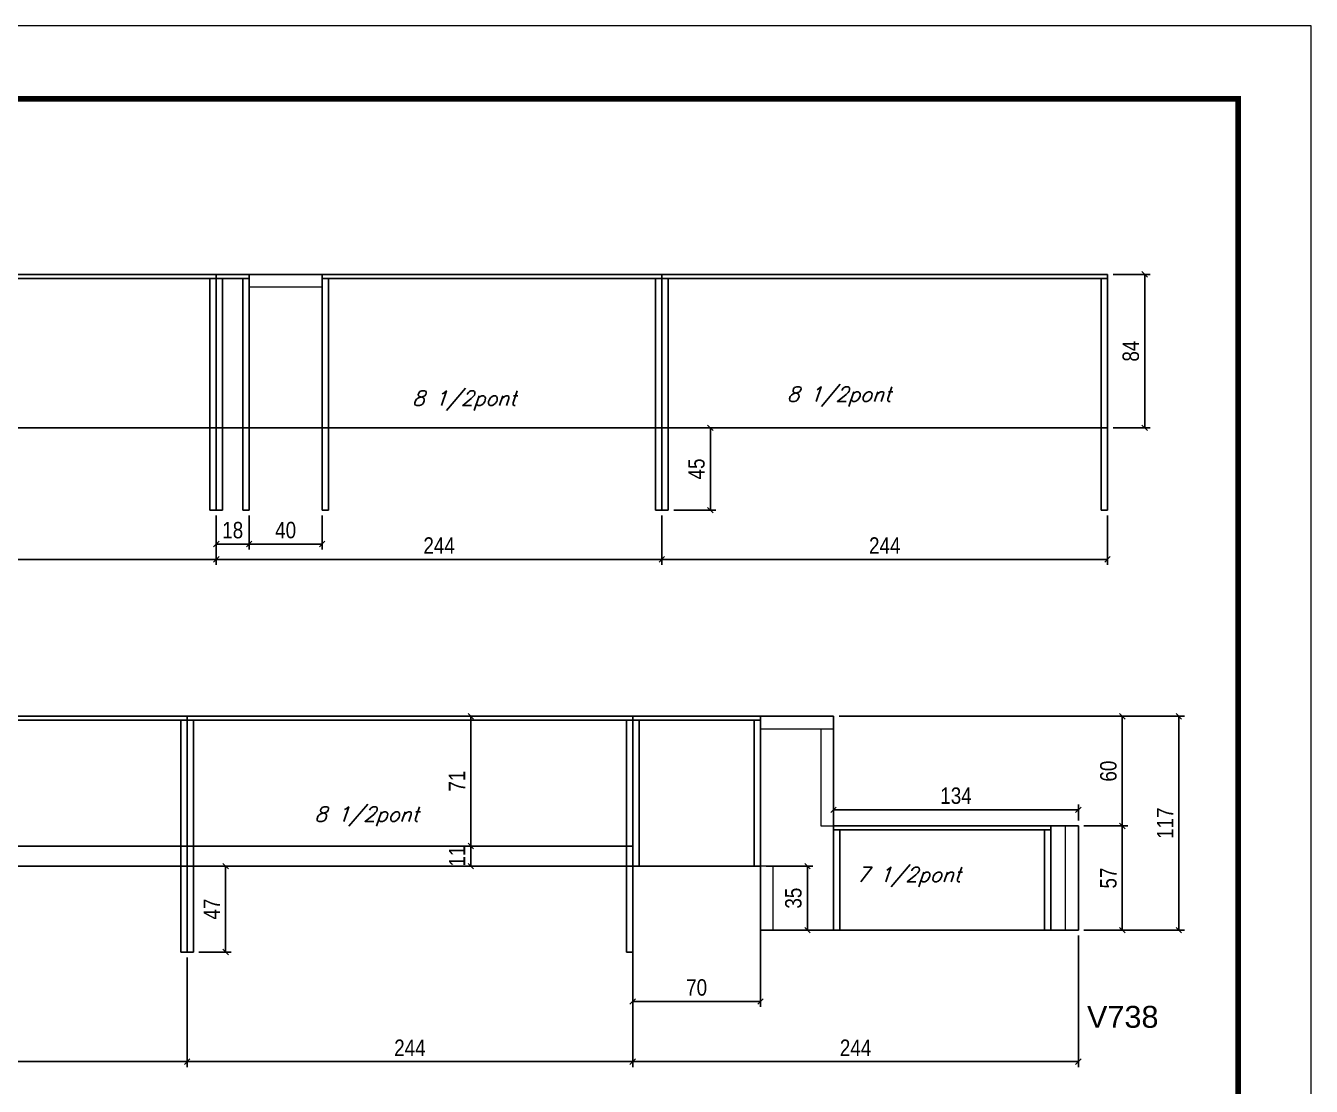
# Model space of a CAD drawing. Extents: x -20960 to -5926, y -2106 to 21915.
# Drawn here: x -9827 to -9123, y 19038 to 19618 of the extents above; entities that cross this region are included whole.
import ezdxf

# ---------------------------------------------------------------- set-up
doc = ezdxf.new("R2010")
doc.units = 0
doc.linetypes.add('DASHED', pattern=[0.75, 0.5, -0.25])
for name, color, linetype in [('5', 5, 'Continuous'), ('COTA', 241, 'Continuous'), ('Painéis', 200, 'Continuous'), ('SARR_2.2x7', 40, 'Continuous'), ('SARR_3.5x7', 81, 'Continuous'), ('texto', 7, 'Continuous')]:
    doc.layers.add(name, color=color, linetype=linetype)
for name, color, linetype, lineweight in [('Folhas', 255, 'Continuous', 9), ('Sarr 2.2x7', 40, 'Continuous', 9), ('SARRAFO DE PRESSAO', 251, 'DASHED', 9)]:
    doc.layers.add(name, color=color, linetype=linetype, lineweight=lineweight)
doc.styles.add('COTA TECNICA-50', font='techl___.ttf', dxfattribs={"height": 9})
doc.styles.add('Romans', font='romans.shx')
doc.styles.get("Standard").update_dxf_attribs({"font": 'arial.ttf'})
doc.dimstyles.new('COTA PAINEL-50', dxfattribs={"dimtxt": 9, "dimasz": 3, "dimexe": 3, "dimexo": 3, "dimgap": 3, "dimtad": 1, "dimdec": 1, "dimzin": 12, "dimdsep": 46, "dimtxsty": 'COTA TECNICA-50', "dimblk1": 'OBLIQUE', "dimblk2": 'OBLIQUE', "dimsah": 1, "dimcen": 0.9, "dimclrd": 4, "dimclre": 4, "dimclrt": 240, "dimadec": 1, "dimazin": 3, "dimtfac": 1, "dimtdec": 1, "dimtmove": 0, "dimatfit": 3, "dimfxl": 1, "dimtolj": 1, "dimtzin": 12, "dimarcsym": 0})

# ---------------------------------------------------------------- blocks, each defined once
blk = doc.blocks.new('9999999999')
at = {"layer": 'Folhas'}
blk.add_lwpolyline([(98138.98, 34190.21), (99623.98, 34190.21), (99623.98, 35240.21), (98138.98, 35240.21)], close=True, dxfattribs=at)
at = {"layer": 'Folhas', "color": 30, "const_width": 3}
blk.add_lwpolyline([(98213.98, 34230.21), (99583.98, 34230.21), (99583.98, 35200.21), (98213.98, 35200.21)], close=True, dxfattribs=at)
blk = doc.blocks.new('_Oblique')
at = {"color": 0, "linetype": 'ByBlock', "lineweight": -2}
blk.add_line((-0.5, -0.5), (0.5, 0.5), dxfattribs=at)
blk = doc.blocks.new('*D258')
at = {"layer": 'COTA', "color": 4, "lineweight": -2, "transparency": 16777216}
for p, q in [((-9967.05, 19350.18), (-9967.05, 19323.23)), ((-9723.05, 19350.18), (-9723.05, 19323.23)), ((-9967.05, 19326.23), (-9723.05, 19326.23))]:
    blk.add_line(p, q, dxfattribs=at)
at = {"layer": 'Defpoints', "color": 0, "transparency": 16777216}
for p in [(-9967.05, 19353.18), (-9723.05, 19353.18), (-9723.05, 19326.23)]:
    blk.add_point(p, dxfattribs=at)
at = {"layer": 'COTA', "color": 4, "lineweight": -2, "transparency": 16777216, "xscale": 3, "yscale": 3, "zscale": 3, "rotation": 180}
blk.add_blockref('_Oblique', (-9967.05, 19326.23), dxfattribs=at)
at = {"layer": 'COTA', "color": 4, "lineweight": -2, "transparency": 16777216, "xscale": 3, "yscale": 3, "zscale": 3}
blk.add_blockref('_Oblique', (-9723.05, 19326.23), dxfattribs=at)
at = {"layer": 'COTA', "color": 240, "transparency": 16777216, "insert": (-9845.05, 19333.79), "char_height": 9, "attachment_point": 5, "style": 'COTA TECNICA-50'}
blk.add_mtext('\\A1;244', dxfattribs=at)
blk = doc.blocks.new('*D259')
at = {"layer": 'COTA', "color": 4, "lineweight": -2, "transparency": 16777216}
for p, q in [((-9723.05, 19350.18), (-9723.05, 19323.23)), ((-9479.05, 19350.18), (-9479.05, 19323.23)), ((-9723.05, 19326.23), (-9479.05, 19326.23))]:
    blk.add_line(p, q, dxfattribs=at)
at = {"layer": 'Defpoints', "color": 0, "transparency": 16777216}
for p in [(-9723.05, 19353.18), (-9479.05, 19353.18), (-9479.05, 19326.23)]:
    blk.add_point(p, dxfattribs=at)
at = {"layer": 'COTA', "color": 4, "lineweight": -2, "transparency": 16777216, "xscale": 3, "yscale": 3, "zscale": 3, "rotation": 180}
blk.add_blockref('_Oblique', (-9723.05, 19326.23), dxfattribs=at)
at = {"layer": 'COTA', "color": 4, "lineweight": -2, "transparency": 16777216, "xscale": 3, "yscale": 3, "zscale": 3}
blk.add_blockref('_Oblique', (-9479.05, 19326.23), dxfattribs=at)
at = {"layer": 'COTA', "color": 240, "transparency": 16777216, "insert": (-9601.05, 19333.79), "char_height": 9, "attachment_point": 5, "style": 'COTA TECNICA-50'}
blk.add_mtext('\\A1;244', dxfattribs=at)
blk = doc.blocks.new('*D260')
at = {"layer": 'COTA', "color": 4, "lineweight": -2, "transparency": 16777216}
for p, q in [((-9479.05, 19350.18), (-9479.05, 19323.23)), ((-9235.05, 19350.18), (-9235.05, 19323.23)), ((-9479.05, 19326.23), (-9235.05, 19326.23))]:
    blk.add_line(p, q, dxfattribs=at)
at = {"layer": 'Defpoints', "color": 0, "transparency": 16777216}
for p in [(-9479.05, 19353.18), (-9235.05, 19353.18), (-9235.05, 19326.23)]:
    blk.add_point(p, dxfattribs=at)
at = {"layer": 'COTA', "color": 4, "lineweight": -2, "transparency": 16777216, "xscale": 3, "yscale": 3, "zscale": 3, "rotation": 180}
blk.add_blockref('_Oblique', (-9479.05, 19326.23), dxfattribs=at)
at = {"layer": 'COTA', "color": 4, "lineweight": -2, "transparency": 16777216, "xscale": 3, "yscale": 3, "zscale": 3}
blk.add_blockref('_Oblique', (-9235.05, 19326.23), dxfattribs=at)
at = {"layer": 'COTA', "color": 240, "transparency": 16777216, "insert": (-9357.05, 19333.79), "char_height": 9, "attachment_point": 5, "style": 'COTA TECNICA-50'}
blk.add_mtext('\\A1;244', dxfattribs=at)
blk = doc.blocks.new('*D261')
at = {"layer": 'COTA', "color": 4, "lineweight": -2, "transparency": 16777216}
for p, q in [((-9723.05, 19350.18), (-9723.05, 19331.6)), ((-9705.05, 19350.18), (-9705.05, 19331.6)), ((-9723.05, 19334.6), (-9705.05, 19334.6))]:
    blk.add_line(p, q, dxfattribs=at)
at = {"layer": 'Defpoints', "color": 0, "transparency": 16777216}
for p in [(-9723.05, 19353.18), (-9705.05, 19353.18), (-9705.05, 19334.6)]:
    blk.add_point(p, dxfattribs=at)
at = {"layer": 'COTA', "color": 4, "lineweight": -2, "transparency": 16777216, "xscale": 3, "yscale": 3, "zscale": 3, "rotation": 180}
blk.add_blockref('_Oblique', (-9723.05, 19334.6), dxfattribs=at)
at = {"layer": 'COTA', "color": 4, "lineweight": -2, "transparency": 16777216, "xscale": 3, "yscale": 3, "zscale": 3}
blk.add_blockref('_Oblique', (-9705.05, 19334.6), dxfattribs=at)
at = {"layer": 'COTA', "color": 240, "transparency": 16777216, "insert": (-9714.05, 19342.18), "char_height": 9, "attachment_point": 5, "style": 'COTA TECNICA-50'}
blk.add_mtext('\\A1;18', dxfattribs=at)
blk = doc.blocks.new('*D262')
at = {"layer": 'COTA', "color": 4, "lineweight": -2, "transparency": 16777216}
for p, q in [((-9705.05, 19350.18), (-9705.05, 19331.6)), ((-9665.05, 19350.18), (-9665.05, 19331.6)), ((-9705.05, 19334.6), (-9665.05, 19334.6))]:
    blk.add_line(p, q, dxfattribs=at)
at = {"layer": 'Defpoints', "color": 0, "transparency": 16777216}
for p in [(-9705.05, 19353.18), (-9665.05, 19353.18), (-9665.05, 19334.6)]:
    blk.add_point(p, dxfattribs=at)
at = {"layer": 'COTA', "color": 4, "lineweight": -2, "transparency": 16777216, "xscale": 3, "yscale": 3, "zscale": 3, "rotation": 180}
blk.add_blockref('_Oblique', (-9705.05, 19334.6), dxfattribs=at)
at = {"layer": 'COTA', "color": 4, "lineweight": -2, "transparency": 16777216, "xscale": 3, "yscale": 3, "zscale": 3}
blk.add_blockref('_Oblique', (-9665.05, 19334.6), dxfattribs=at)
at = {"layer": 'COTA', "color": 240, "transparency": 16777216, "insert": (-9685.05, 19342.19), "char_height": 9, "attachment_point": 5, "style": 'COTA TECNICA-50'}
blk.add_mtext('\\A1;40', dxfattribs=at)
blk = doc.blocks.new('*D221')
at = {"layer": 'COTA', "color": 4, "lineweight": -2, "transparency": 16777216}
for p, q in [((-9495.02, 19155.34), (-9495.02, 19081.32)), ((-9425.05, 19137.84), (-9425.05, 19081.32)), ((-9495.02, 19084.32), (-9425.05, 19084.32))]:
    blk.add_line(p, q, dxfattribs=at)
at = {"layer": 'Defpoints', "color": 0, "transparency": 16777216}
for p in [(-9495.02, 19158.34), (-9425.05, 19140.84), (-9425.05, 19084.32)]:
    blk.add_point(p, dxfattribs=at)
at = {"layer": 'COTA', "color": 4, "lineweight": -2, "transparency": 16777216, "xscale": 3, "yscale": 3, "zscale": 3, "rotation": 180}
blk.add_blockref('_Oblique', (-9495.02, 19084.32), dxfattribs=at)
at = {"layer": 'COTA', "color": 4, "lineweight": -2, "transparency": 16777216, "xscale": 3, "yscale": 3, "zscale": 3}
blk.add_blockref('_Oblique', (-9425.05, 19084.32), dxfattribs=at)
at = {"layer": 'COTA', "color": 240, "transparency": 16777216, "insert": (-9460.04, 19091.91), "char_height": 9, "attachment_point": 5, "style": 'COTA TECNICA-50'}
blk.add_mtext('\\A1;70', dxfattribs=at)
blk = doc.blocks.new('*D242')
at = {"layer": 'COTA', "color": 4, "lineweight": -2, "transparency": 16777216}
for p, q in [((-9732.52, 19158.34), (-9714.94, 19158.34)), ((-9717.94, 19111.34), (-9717.94, 19158.34)), ((-9732.52, 19111.34), (-9714.94, 19111.34))]:
    blk.add_line(p, q, dxfattribs=at)
at = {"layer": 'Defpoints', "color": 0, "transparency": 16777216}
for p in [(-9735.52, 19158.34), (-9717.94, 19158.34), (-9735.52, 19111.34)]:
    blk.add_point(p, dxfattribs=at)
at = {"layer": 'COTA', "color": 4, "lineweight": -2, "transparency": 16777216, "xscale": 3, "yscale": 3, "zscale": 3}
for p, rotation in [((-9717.94, 19158.34), 90), ((-9717.94, 19111.34), 270)]:
    blk.add_blockref('_Oblique', p, dxfattribs=dict(at, rotation=rotation))
at = {"layer": 'COTA', "color": 240, "transparency": 16777216, "insert": (-9725.51, 19134.84), "char_height": 9, "attachment_point": 5, "rotation": 90, "style": 'COTA TECNICA-50'}
blk.add_mtext('\\A1;47', dxfattribs=at)
blk = doc.blocks.new('*D245')
at = {"layer": 'COTA', "color": 4, "lineweight": -2, "transparency": 16777216}
for p, q in [((-9983.02, 19108.34), (-9983.02, 19048.39)), ((-9739.02, 19108.34), (-9739.02, 19048.39)), ((-9983.02, 19051.39), (-9739.02, 19051.39))]:
    blk.add_line(p, q, dxfattribs=at)
at = {"layer": 'Defpoints', "color": 0, "transparency": 16777216}
for p in [(-9983.02, 19111.34), (-9739.02, 19111.34), (-9739.02, 19051.39)]:
    blk.add_point(p, dxfattribs=at)
at = {"layer": 'COTA', "color": 4, "lineweight": -2, "transparency": 16777216, "xscale": 3, "yscale": 3, "zscale": 3, "rotation": 180}
blk.add_blockref('_Oblique', (-9983.02, 19051.39), dxfattribs=at)
at = {"layer": 'COTA', "color": 4, "lineweight": -2, "transparency": 16777216, "xscale": 3, "yscale": 3, "zscale": 3}
blk.add_blockref('_Oblique', (-9739.02, 19051.39), dxfattribs=at)
at = {"layer": 'COTA', "color": 240, "transparency": 16777216, "insert": (-9861.02, 19058.96), "char_height": 9, "attachment_point": 5, "style": 'COTA TECNICA-50'}
blk.add_mtext('\\A1;244', dxfattribs=at)
blk = doc.blocks.new('*D246')
at = {"layer": 'COTA', "color": 4, "lineweight": -2, "transparency": 16777216}
for p, q in [((-9739.02, 19108.34), (-9739.02, 19048.39)), ((-9495.02, 19108.34), (-9495.02, 19048.39)), ((-9739.02, 19051.39), (-9495.02, 19051.39))]:
    blk.add_line(p, q, dxfattribs=at)
at = {"layer": 'Defpoints', "color": 0, "transparency": 16777216}
for p in [(-9739.02, 19111.34), (-9495.02, 19111.34), (-9495.02, 19051.39)]:
    blk.add_point(p, dxfattribs=at)
at = {"layer": 'COTA', "color": 4, "lineweight": -2, "transparency": 16777216, "xscale": 3, "yscale": 3, "zscale": 3, "rotation": 180}
blk.add_blockref('_Oblique', (-9739.02, 19051.39), dxfattribs=at)
at = {"layer": 'COTA', "color": 4, "lineweight": -2, "transparency": 16777216, "xscale": 3, "yscale": 3, "zscale": 3}
blk.add_blockref('_Oblique', (-9495.02, 19051.39), dxfattribs=at)
at = {"layer": 'COTA', "color": 240, "transparency": 16777216, "insert": (-9617.02, 19058.96), "char_height": 9, "attachment_point": 5, "style": 'COTA TECNICA-50'}
blk.add_mtext('\\A1;244', dxfattribs=at)
blk = doc.blocks.new('*D247')
at = {"layer": 'COTA', "color": 4, "lineweight": -2, "transparency": 16777216}
for p, q in [((-9251.02, 19120.34), (-9251.02, 19048.39)), ((-9495.02, 19108.34), (-9495.02, 19048.39)), ((-9495.02, 19051.39), (-9251.02, 19051.39))]:
    blk.add_line(p, q, dxfattribs=at)
at = {"layer": 'Defpoints', "color": 0, "transparency": 16777216}
for p in [(-9251.02, 19123.34), (-9495.02, 19111.34), (-9251.02, 19051.39)]:
    blk.add_point(p, dxfattribs=at)
at = {"layer": 'COTA', "color": 4, "lineweight": -2, "transparency": 16777216, "xscale": 3, "yscale": 3, "zscale": 3, "rotation": 180}
blk.add_blockref('_Oblique', (-9495.02, 19051.39), dxfattribs=at)
at = {"layer": 'COTA', "color": 4, "lineweight": -2, "transparency": 16777216, "xscale": 3, "yscale": 3, "zscale": 3}
blk.add_blockref('_Oblique', (-9251.02, 19051.39), dxfattribs=at)
at = {"layer": 'COTA', "color": 240, "transparency": 16777216, "insert": (-9373.02, 19058.96), "char_height": 9, "attachment_point": 5, "style": 'COTA TECNICA-50'}
blk.add_mtext('\\A1;244', dxfattribs=at)
blk = doc.blocks.new('*D255')
at = {"layer": 'COTA', "color": 4, "lineweight": -2, "transparency": 16777216}
for p, q in [((-9422.05, 19158.34), (-9396.33, 19158.34)), ((-9399.33, 19158.34), (-9399.33, 19123.34)), ((-9422.05, 19123.34), (-9396.33, 19123.34))]:
    blk.add_line(p, q, dxfattribs=at)
at = {"layer": 'Defpoints', "color": 0, "transparency": 16777216}
for p in [(-9425.05, 19158.34), (-9425.05, 19123.34), (-9399.33, 19123.34)]:
    blk.add_point(p, dxfattribs=at)
at = {"layer": 'COTA', "color": 4, "lineweight": -2, "transparency": 16777216, "xscale": 3, "yscale": 3, "zscale": 3}
for p, rotation in [((-9399.33, 19158.34), 90), ((-9399.33, 19123.34), 270)]:
    blk.add_blockref('_Oblique', p, dxfattribs=dict(at, rotation=rotation))
at = {"layer": 'COTA', "color": 240, "transparency": 16777216, "insert": (-9407.02, 19140.84), "char_height": 9, "attachment_point": 5, "rotation": 90, "style": 'COTA TECNICA-50'}
blk.add_mtext('\\A1;35', dxfattribs=at)
blk = doc.blocks.new('*D226')
at = {"layer": 'COTA', "color": 4, "lineweight": -2, "transparency": 16777216}
for p, q in [((-9382.05, 19240.34), (-9192.98, 19240.34)), ((-9195.98, 19123.34), (-9195.98, 19240.34)), ((-9248.02, 19123.34), (-9192.98, 19123.34))]:
    blk.add_line(p, q, dxfattribs=at)
at = {"layer": 'Defpoints', "color": 0, "transparency": 16777216}
for p in [(-9385.05, 19240.34), (-9195.98, 19240.34), (-9251.02, 19123.34)]:
    blk.add_point(p, dxfattribs=at)
at = {"layer": 'COTA', "color": 4, "lineweight": -2, "transparency": 16777216, "xscale": 3, "yscale": 3, "zscale": 3}
for p, rotation in [((-9195.98, 19240.34), 90), ((-9195.98, 19123.34), 270)]:
    blk.add_blockref('_Oblique', p, dxfattribs=dict(at, rotation=rotation))
at = {"layer": 'COTA', "color": 240, "transparency": 16777216, "insert": (-9203.55, 19181.84), "char_height": 9, "attachment_point": 5, "rotation": 90, "style": 'COTA TECNICA-50'}
blk.add_mtext('\\A1;117', dxfattribs=at)
blk = doc.blocks.new('*D227')
at = {"layer": 'COTA', "color": 4, "lineweight": -2, "transparency": 16777216}
for p, q in [((-9248.02, 19180.34), (-9223.97, 19180.34)), ((-9226.97, 19180.34), (-9226.97, 19123.34)), ((-9248.02, 19123.34), (-9223.97, 19123.34))]:
    blk.add_line(p, q, dxfattribs=at)
at = {"layer": 'Defpoints', "color": 0, "transparency": 16777216}
for p in [(-9251.02, 19180.34), (-9251.02, 19123.34), (-9226.97, 19123.34)]:
    blk.add_point(p, dxfattribs=at)
at = {"layer": 'COTA', "color": 4, "lineweight": -2, "transparency": 16777216, "xscale": 3, "yscale": 3, "zscale": 3}
for p, rotation in [((-9226.97, 19180.34), 90), ((-9226.97, 19123.34), 270)]:
    blk.add_blockref('_Oblique', p, dxfattribs=dict(at, rotation=rotation))
at = {"layer": 'COTA', "color": 240, "transparency": 16777216, "insert": (-9234.56, 19151.84), "char_height": 9, "attachment_point": 5, "rotation": 90, "style": 'COTA TECNICA-50'}
blk.add_mtext('\\A1;57', dxfattribs=at)
blk = doc.blocks.new('*D185')
at = {"layer": 'COTA', "color": 4, "lineweight": -2, "transparency": 16777216}
for p, q in [((-9382.05, 19240.34), (-9223.97, 19240.34)), ((-9226.97, 19180.34), (-9226.97, 19240.34)), ((-9248.02, 19180.34), (-9223.97, 19180.34))]:
    blk.add_line(p, q, dxfattribs=at)
at = {"layer": 'Defpoints', "color": 0, "transparency": 16777216}
for p in [(-9385.05, 19240.34), (-9226.97, 19240.34), (-9251.02, 19180.34)]:
    blk.add_point(p, dxfattribs=at)
at = {"layer": 'COTA', "color": 4, "lineweight": -2, "transparency": 16777216, "xscale": 3, "yscale": 3, "zscale": 3}
for p, rotation in [((-9226.97, 19240.34), 90), ((-9226.97, 19180.34), 270)]:
    blk.add_blockref('_Oblique', p, dxfattribs=dict(at, rotation=rotation))
at = {"layer": 'COTA', "color": 240, "transparency": 16777216, "insert": (-9234.56, 19210.34), "char_height": 9, "attachment_point": 5, "rotation": 90, "style": 'COTA TECNICA-50'}
blk.add_mtext('\\A1;60', dxfattribs=at)
blk = doc.blocks.new('*D228')
at = {"layer": 'COTA', "color": 4, "lineweight": -2, "transparency": 16777216}
for p, q in [((-9385.05, 19183.34), (-9385.05, 19192.16)), ((-9251.02, 19189.16), (-9385.05, 19189.16)), ((-9251.02, 19183.34), (-9251.02, 19192.16))]:
    blk.add_line(p, q, dxfattribs=at)
at = {"layer": 'Defpoints', "color": 0, "transparency": 16777216}
for p in [(-9385.05, 19189.16), (-9385.05, 19180.34), (-9251.02, 19180.34)]:
    blk.add_point(p, dxfattribs=at)
at = {"layer": 'COTA', "color": 4, "lineweight": -2, "transparency": 16777216, "xscale": 3, "yscale": 3, "zscale": 3, "rotation": 180}
blk.add_blockref('_Oblique', (-9385.05, 19189.16), dxfattribs=at)
at = {"layer": 'COTA', "color": 4, "lineweight": -2, "transparency": 16777216, "xscale": 3, "yscale": 3, "zscale": 3}
blk.add_blockref('_Oblique', (-9251.02, 19189.16), dxfattribs=at)
at = {"layer": 'COTA', "color": 240, "transparency": 16777216, "insert": (-9318.04, 19196.86), "char_height": 9, "attachment_point": 5, "style": 'COTA TECNICA-50'}
blk.add_mtext('\\A1;134', dxfattribs=at)
blk = doc.blocks.new('*D183')
at = {"layer": 'COTA', "color": 4, "lineweight": -2, "transparency": 16777216}
blk.add_line((-9583.66, 19158.34), (-9583.66, 19169.34), dxfattribs=at)
at = {"layer": 'Defpoints', "color": 0, "transparency": 16777216}
for p in [(-9583.66, 19169.34), (-9583.66, 19169.34), (-9583.66, 19158.34)]:
    blk.add_point(p, dxfattribs=at)
at = {"layer": 'COTA', "color": 4, "lineweight": -2, "transparency": 16777216, "xscale": 3, "yscale": 3, "zscale": 3}
for p, rotation in [((-9583.66, 19169.34), 90), ((-9583.66, 19158.34), 270)]:
    blk.add_blockref('_Oblique', p, dxfattribs=dict(at, rotation=rotation))
at = {"layer": 'COTA', "color": 240, "transparency": 16777216, "insert": (-9591.21, 19163.84), "char_height": 9, "attachment_point": 5, "rotation": 90, "style": 'COTA TECNICA-50'}
blk.add_mtext('\\A1;11', dxfattribs=at)
blk = doc.blocks.new('*D184')
at = {"layer": 'COTA', "color": 4, "lineweight": -2, "transparency": 16777216}
blk.add_line((-9583.66, 19169.34), (-9583.66, 19240.34), dxfattribs=at)
at = {"layer": 'Defpoints', "color": 0, "transparency": 16777216}
for p in [(-9583.66, 19240.34), (-9583.66, 19240.34), (-9583.66, 19169.34)]:
    blk.add_point(p, dxfattribs=at)
at = {"layer": 'COTA', "color": 4, "lineweight": -2, "transparency": 16777216, "xscale": 3, "yscale": 3, "zscale": 3}
for p, rotation in [((-9583.66, 19240.34), 90), ((-9583.66, 19169.34), 270)]:
    blk.add_blockref('_Oblique', p, dxfattribs=dict(at, rotation=rotation))
at = {"layer": 'COTA', "color": 240, "transparency": 16777216, "insert": (-9591.22, 19204.84), "char_height": 9, "attachment_point": 5, "rotation": 90, "style": 'COTA TECNICA-50'}
blk.add_mtext('\\A1;71', dxfattribs=at)
blk = doc.blocks.new('*D236')
at = {"layer": 'COTA', "color": 4, "lineweight": -2, "transparency": 16777216}
for p, q in [((-9232.05, 19482.18), (-9211.72, 19482.18)), ((-9214.72, 19398.18), (-9214.72, 19482.18)), ((-9232.05, 19398.18), (-9211.72, 19398.18))]:
    blk.add_line(p, q, dxfattribs=at)
at = {"layer": 'Defpoints', "color": 0, "transparency": 16777216}
for p in [(-9235.05, 19482.18), (-9214.72, 19482.18), (-9235.05, 19398.18)]:
    blk.add_point(p, dxfattribs=at)
at = {"layer": 'COTA', "color": 4, "lineweight": -2, "transparency": 16777216, "xscale": 3, "yscale": 3, "zscale": 3}
for p, rotation in [((-9214.72, 19482.18), 90), ((-9214.72, 19398.18), 270)]:
    blk.add_blockref('_Oblique', p, dxfattribs=dict(at, rotation=rotation))
at = {"layer": 'COTA', "color": 240, "transparency": 16777216, "insert": (-9222.3, 19440.18), "char_height": 9, "attachment_point": 5, "rotation": 90, "style": 'COTA TECNICA-50'}
blk.add_mtext('\\A1;84', dxfattribs=at)
blk = doc.blocks.new('*D237')
at = {"layer": 'COTA', "color": 4, "lineweight": -2, "transparency": 16777216}
for p, q in [((-9472.55, 19398.18), (-9449.5, 19398.18)), ((-9452.5, 19353.18), (-9452.5, 19398.18)), ((-9472.55, 19353.18), (-9449.5, 19353.18))]:
    blk.add_line(p, q, dxfattribs=at)
at = {"layer": 'Defpoints', "color": 0, "transparency": 16777216}
for p in [(-9475.55, 19398.18), (-9452.5, 19398.18), (-9475.55, 19353.18)]:
    blk.add_point(p, dxfattribs=at)
at = {"layer": 'COTA', "color": 4, "lineweight": -2, "transparency": 16777216, "xscale": 3, "yscale": 3, "zscale": 3}
for p, rotation in [((-9452.5, 19398.18), 90), ((-9452.5, 19353.18), 270)]:
    blk.add_blockref('_Oblique', p, dxfattribs=dict(at, rotation=rotation))
at = {"layer": 'COTA', "color": 240, "transparency": 16777216, "insert": (-9460.1, 19375.68), "char_height": 9, "attachment_point": 5, "rotation": 90, "style": 'COTA TECNICA-50'}
blk.add_mtext('\\A1;45', dxfattribs=at)

msp = doc.modelspace()

# ---------------------------------------------------------------- linework, layer by layer
at = {"layer": 'Painéis'}
for p, q in [((-9235.05, 19482.18), (-10455.05, 19482.18)), ((-9723.05, 19398.18), (-9723.05, 19482.18)), ((-9479.05, 19398.18), (-9479.05, 19482.18)), ((-9235.05, 19398.18), (-9235.05, 19482.18)), ((-9235.05, 19398.18), (-10455.05, 19398.18)), ((-9385.05, 19240.34), (-10175.05, 19240.34)), ((-9739.02, 19158.34), (-9739.02, 19240.34)), ((-9495.02, 19158.34), (-9495.02, 19240.34)), ((-9385.05, 19240.34), (-9385.05, 19180.34)), ((-9251.02, 19180.34), (-9385.05, 19180.34)), ((-9251.02, 19123.34), (-9251.02, 19180.34)), ((-9495.02, 19169.34), (-9983.02, 19169.34)), ((-9425.05, 19158.34), (-9994.05, 19158.34)), ((-9425.05, 19123.34), (-9425.05, 19158.34)), ((-9251.02, 19123.34), (-9425.05, 19123.34))]:
    msp.add_line(p, q, dxfattribs=at)
at = {"layer": 'Sarr 2.2x7'}
for p, q in [((-9665.05, 19475.18), (-9705.05, 19475.18)), ((-9385.05, 19233.34), (-9425.05, 19233.34)), ((-9392.05, 19233.34), (-9392.05, 19180.34)), ((-9392.05, 19180.34), (-9385.05, 19180.34)), ((-9258.02, 19123.34), (-9258.02, 19180.34)), ((-9418.05, 19158.34), (-9425.05, 19158.34)), ((-9418.05, 19123.34), (-9418.05, 19158.34))]:
    msp.add_line(p, q, dxfattribs=at)
at = {"layer": 'SARR_2.2x7', "linetype": 'Continuous'}
for p, q in [((-9967.05, 19479.98), (-9723.05, 19479.98)), ((-9723.05, 19479.98), (-9705.05, 19479.98)), ((-9665.05, 19479.98), (-9479.05, 19479.98)), ((-9479.05, 19479.98), (-9235.05, 19479.98)), ((-9983.02, 19238.14), (-9739.02, 19238.14)), ((-9739.02, 19238.14), (-9495.02, 19238.14)), ((-9495.02, 19238.14), (-9425.05, 19238.14)), ((-9385.05, 19178.14), (-9266.02, 19178.14))]:
    msp.add_line(p, q, dxfattribs=at)
at = {"layer": 'SARR_3.5x7'}
for p, q in [((-9726.55, 19353.18), (-9726.55, 19479.98)), ((-9723.05, 19353.18), (-9723.05, 19482.18)), ((-9719.55, 19353.18), (-9719.55, 19479.98)), ((-9708.55, 19353.18), (-9708.55, 19479.98)), ((-9705.05, 19353.18), (-9705.05, 19482.18)), ((-9665.05, 19353.18), (-9665.05, 19482.18)), ((-9661.55, 19353.18), (-9661.55, 19479.98)), ((-9482.55, 19353.18), (-9482.55, 19479.98)), ((-9479.05, 19353.18), (-9479.05, 19482.18)), ((-9475.55, 19353.18), (-9475.55, 19479.98)), ((-9238.55, 19353.18), (-9238.55, 19479.98)), ((-9235.05, 19353.18), (-9235.05, 19482.18)), ((-9719.55, 19353.18), (-9726.55, 19353.18)), ((-9705.05, 19353.18), (-9708.55, 19353.18)), ((-9661.55, 19353.18), (-9665.05, 19353.18)), ((-9475.55, 19353.18), (-9482.55, 19353.18)), ((-9235.05, 19353.18), (-9238.55, 19353.18)), ((-9742.52, 19111.34), (-9742.52, 19238.14)), ((-9739.02, 19111.34), (-9739.02, 19240.34)), ((-9735.52, 19111.34), (-9735.52, 19238.14)), ((-9498.52, 19111.34), (-9498.52, 19238.14)), ((-9495.02, 19111.34), (-9495.02, 19240.34)), ((-9491.52, 19158.34), (-9491.52, 19238.14)), ((-9428.55, 19158.34), (-9428.55, 19238.14)), ((-9425.05, 19158.34), (-9425.05, 19240.34)), ((-9385.05, 19123.34), (-9385.05, 19180.34)), ((-9381.55, 19178.14), (-9381.55, 19123.34)), ((-9269.52, 19178.14), (-9269.52, 19123.34)), ((-9266.02, 19180.34), (-9266.02, 19123.34)), ((-9742.52, 19111.34), (-9735.52, 19111.34)), ((-9498.52, 19111.34), (-9495.02, 19111.34))]:
    msp.add_line(p, q, dxfattribs=at)

# ---------------------------------------------------------------- block references
at = {"layer": 'SARRAFO DE PRESSAO', "color": 6, "linetype": 'ByBlock'}
msp.add_blockref('9999999999', (-108747.48, -15621.96), dxfattribs=at)

# ---------------------------------------------------------------- texts
at = {"layer": '5', "linetype": 'Continuous'}
msp.add_text('V738', height=12, rotation=0.00004, dxfattribs=at).set_placement((-9246.3, 19069.9))
at = {"layer": 'texto', "color": 2, "char_height": 8, "attachment_point": 5, "style": 'Romans'}
for s, insert in [('{\\Q19;\\C256;8 1/2pont}', (-9382.09, 19415.27)), ('{\\Q19;\\C256;8 1/2pont}', (-9587.28, 19413.05)), ('{\\Q19;\\C256;8 1/2pont}', (-9640.75, 19185.47)), ('{\\Q19;\\C256;7 1/2pont}', (-9343.88, 19152.43))]:
    msp.add_mtext(s, dxfattribs=dict(at, insert=insert))

# ---------------------------------------------------------------- dimensions: what is measured, and where the dimension line sits
at = {"layer": 'COTA'}
for base, p1, p2, picture, middle in [((-9214.72, 19482.18), (-9235.05, 19398.18), (-9235.05, 19482.18), '*D236', (-9222.3, 19440.18)), ((-9452.5, 19398.18), (-9475.55, 19353.18), (-9475.55, 19398.18), '*D237', (-9460.1, 19375.68)), ((-9195.98, 19240.34), (-9251.02, 19123.34), (-9385.05, 19240.34), '*D226', (-9203.55, 19181.84)), ((-9226.97, 19240.34), (-9251.02, 19180.34), (-9385.05, 19240.34), '*D185', (-9234.56, 19210.34)), ((-9226.97, 19123.34), (-9251.02, 19180.34), (-9251.02, 19123.34), '*D227', (-9234.56, 19151.84)), ((-9583.66, 19169.34), (-9583.66, 19158.34), (-9583.66, 19169.34), '*D183', (-9591.21, 19163.84)), ((-9717.94, 19158.34), (-9735.52, 19111.34), (-9735.52, 19158.34), '*D242', (-9725.51, 19134.84)), ((-9399.33, 19123.34), (-9425.05, 19158.34), (-9425.05, 19123.34), '*D255', (-9407.02, 19140.84))]:
    dim = msp.add_linear_dim(base=base, p1=p1, p2=p2, angle=90, dimstyle='COTA PAINEL-50', dxfattribs=at)
    dim.commit()
    dim.dimension.update_dxf_attribs({"geometry": picture, "text_midpoint": middle})
for base, p1, p2, picture, middle in [((-9723.05, 19326.23), (-9967.05, 19353.18), (-9723.05, 19353.18), '*D258', (-9845.05, 19333.79)), ((-9479.05, 19326.23), (-9723.05, 19353.18), (-9479.05, 19353.18), '*D259', (-9601.05, 19333.79)), ((-9665.05, 19334.6), (-9705.05, 19353.18), (-9665.05, 19353.18), '*D262', (-9685.05, 19342.19)), ((-9235.05, 19326.23), (-9479.05, 19353.18), (-9235.05, 19353.18), '*D260', (-9357.05, 19333.79)), ((-9251.02, 19051.39), (-9495.02, 19111.34), (-9251.02, 19123.34), '*D247', (-9373.02, 19058.96)), ((-9739.02, 19051.39), (-9983.02, 19111.34), (-9739.02, 19111.34), '*D245', (-9861.02, 19058.96)), ((-9495.02, 19051.39), (-9739.02, 19111.34), (-9495.02, 19111.34), '*D246', (-9617.02, 19058.96))]:
    dim = msp.add_linear_dim(base=base, p1=p1, p2=p2, dimstyle='COTA PAINEL-50', override={"dimtmove": 1}, dxfattribs=at)
    dim.commit()
    dim.dimension.update_dxf_attribs({"geometry": picture, "text_midpoint": middle})
for base, p1, p2, picture, middle in [((-9705.05, 19334.6), (-9723.05, 19353.18), (-9705.05, 19353.18), '*D261', (-9714.05, 19342.18)), ((-9385.05, 19189.16), (-9251.02, 19180.34), (-9385.05, 19180.34), '*D228', (-9318.04, 19196.86)), ((-9425.05, 19084.32), (-9495.02, 19158.34), (-9425.05, 19140.84), '*D221', (-9460.04, 19091.91))]:
    dim = msp.add_linear_dim(base=base, p1=p1, p2=p2, dimstyle='COTA PAINEL-50', dxfattribs=at)
    dim.commit()
    dim.dimension.update_dxf_attribs({"geometry": picture, "text_midpoint": middle})
dim = msp.add_linear_dim(base=(-9583.66, 19240.34), p1=(-9583.66, 19169.34), p2=(-9583.66, 19240.34), angle=90, dimstyle='COTA PAINEL-50', override={"dimtmove": 1}, dxfattribs=at)
dim.commit()
dim.dimension.update_dxf_attribs({"geometry": '*D184', "text_midpoint": (-9591.22, 19204.84)})

doc.saveas('drawing.dxf')
